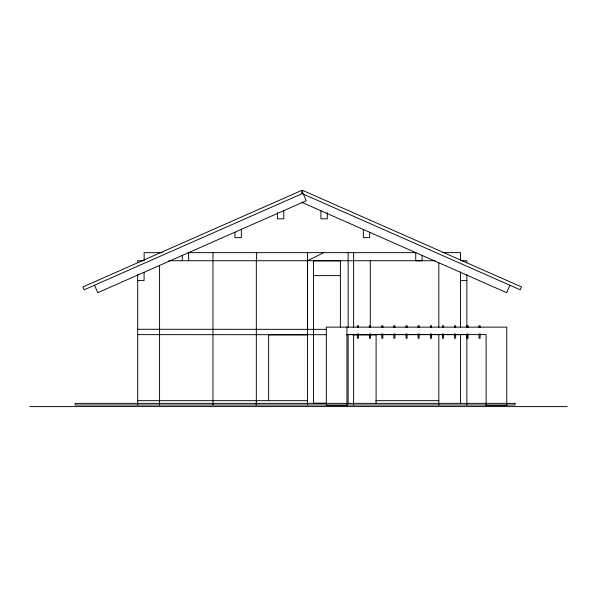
<?xml version="1.0" encoding="UTF-8"?>
<svg xmlns="http://www.w3.org/2000/svg" width="597" height="597" viewBox="0 0 597 597"><rect width="100%" height="100%" fill="white"/><g stroke="black" fill="none" stroke-linecap="round" stroke-linejoin="round"><path stroke-width="0.9" d="M509.935 285.247L506.652 292.694L301.537 202.234M307.567 260.732L323.686 252.643M162.362 252.643L144.138 252.643L144.138 260.732M188.107 252.643L415.669 252.643M442.437 252.643L460.503 252.643L460.503 260.732M143.22 260.732L137.698 260.732L137.698 262.583M168.772 260.732L435.123 260.732M461.414 260.732L466.876 260.732L466.876 262.583M313.529 275.62L340.394 275.62M137.698 280.612L144.071 280.612L144.071 272.523M460.503 280.612L466.876 280.612M137.698 329.275L326.499 329.35M346.954 334.604L486.115 334.604L486.115 405.542L506.749 405.542L506.749 327.134L326.32 327.134L326.32 405.542L346.954 405.542L346.954 327.134M137.698 334.626L326.499 334.73M346.297 334.626L466.876 334.626L466.876 405.02M307.545 334.865L268.643 334.865L268.643 400.594M352.939 334.865L376.103 334.865L376.103 403.371M137.698 400.684L307.567 400.684M375.849 400.684L438.825 400.684M326.499 403.236L313.529 403.236L313.529 260.844L340.394 260.844L340.394 327.492M326.32 405.49L346.954 405.49M486.115 405.49L506.749 405.49M29.85 406.594L567.15 406.594M303.366 194.107L306.283 200.726L97.774 292.694L94.483 285.247M480.107 327.537L480.107 325.746L479.033 325.746L479.033 327.537M480.107 333.798L480.107 338.275L479.033 338.275L479.033 333.798M468.07 327.537L468.07 325.746L466.996 325.746L466.996 327.537M468.07 333.798L468.07 338.275L466.996 338.275L466.996 333.798M466.876 274.627L466.876 327.425M460.503 271.844L460.503 327.425M460.503 334.626L460.503 403.371M455.66 327.537L455.66 325.746L454.586 325.746L454.586 327.537M455.66 333.798L455.66 338.275L454.586 338.275L454.586 333.798M443.571 327.537L443.571 325.746L442.496 325.746L442.496 327.537M443.571 333.798L443.571 338.275L442.496 338.275L442.496 333.798M438.825 262.583L438.825 327.425M438.825 334.626L438.825 405.02M431.534 327.537L431.534 325.746L430.459 325.746L430.459 327.537M431.534 333.798L431.534 338.275L430.459 338.275L430.459 333.798M422.116 255.382L422.116 260.77L415.743 260.77L415.743 252.688M419.124 327.537L419.124 325.746L418.049 325.746L418.049 327.537M419.124 333.798L419.124 338.275L418.049 338.275L418.049 333.798M407.087 327.537L407.087 325.746L406.012 325.746L406.012 327.537M407.087 333.798L407.087 338.275L406.012 338.275L406.012 333.798M394.901 327.537L394.901 325.746L393.826 325.746L393.826 327.537M394.901 333.798L394.901 338.275L393.826 338.275L393.826 333.798M382.864 327.537L382.864 325.746L381.789 325.746L381.789 327.537M382.864 333.798L382.864 338.275L381.789 338.275L381.789 333.798M370.453 327.537L370.453 325.746L369.379 325.746L369.379 327.537M370.453 333.798L370.453 338.275L369.379 338.275L369.379 333.798M370.289 260.732L370.289 326.499M369.7 232.233L369.7 237.628L363.334 237.628L363.334 229.539M358.416 327.537L358.416 325.746L357.342 325.746L357.342 327.537M358.416 333.798L358.416 338.275L357.342 338.275L357.342 333.798M353.611 252.643L353.611 327.425M353.611 334.626L353.611 405.02M348.141 252.643L348.141 327.425M348.141 334.626L348.141 403.371M327.29 212.532L327.29 218.823L320.917 218.823L320.917 210.734M307.567 252.643L307.567 405.02M307.455 260.732L307.455 329.275M283.769 210.734L283.769 218.823L277.396 218.823L277.396 212.532M256.613 252.643L256.613 260.732M256.329 260.732L256.329 403.371M256.173 403.371L256.173 405.02M241.322 229.539L241.322 237.628L234.949 237.628L234.949 232.233M212.965 252.643L212.965 405.02M188.667 252.643L188.667 260.732M182.294 255.337L182.294 260.732M159.571 265.359L159.571 405.02M137.698 274.322L137.698 405.02M302.686 190.406L301.418 193.279L520.263 289.799L521.532 286.926L302.686 190.406M301.731 190.406L82.893 286.926L84.162 289.799L303 193.279L301.731 190.406M514.965 403.371L75.103 403.371L75.103 405.02L514.965 405.02L514.965 403.371"/></g></svg>
